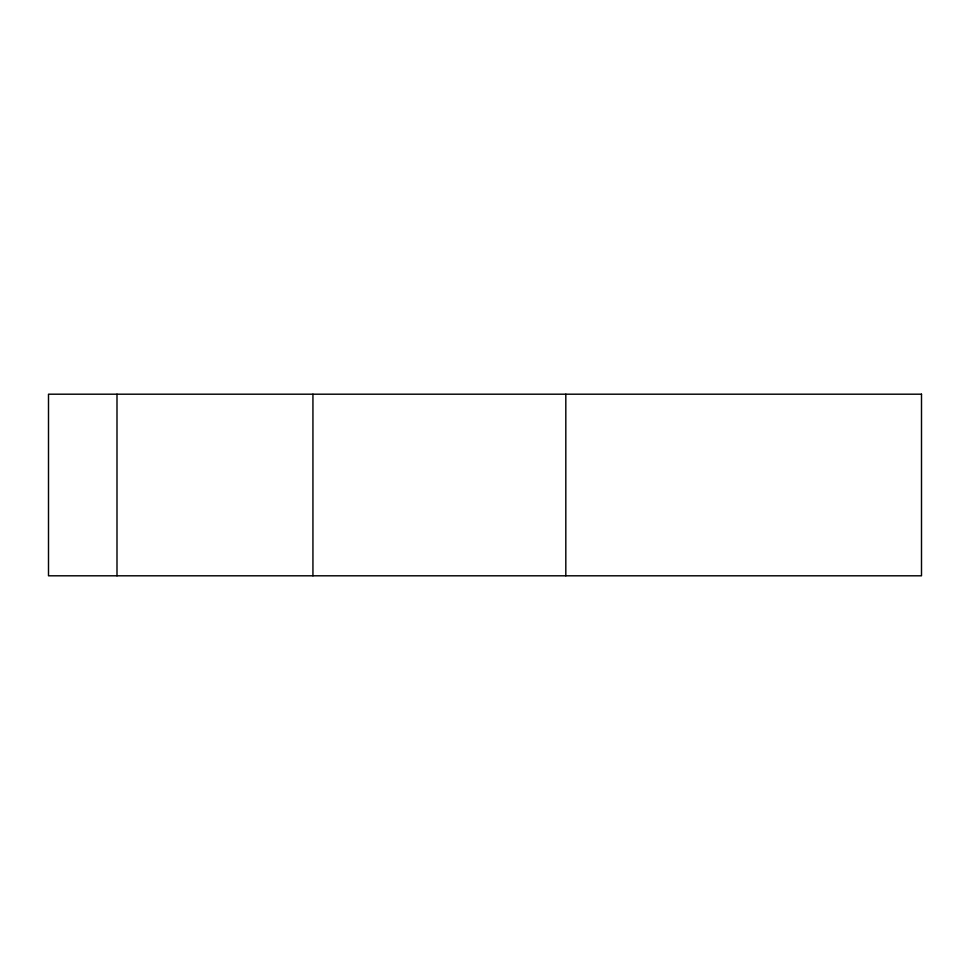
<?xml version="1.0" encoding="UTF-8"?>
<svg xmlns="http://www.w3.org/2000/svg" width="970" height="970" viewBox="0 0 970 970"><rect width="100%" height="100%" fill="white"/><g stroke="black" fill="none" stroke-linecap="round" stroke-linejoin="round"><path stroke-width="1.45" d="M565.813 394.196L565.813 575.804M312.934 394.196L312.934 575.804M116.994 394.196L116.994 575.804M921.5 394.196L48.5 394.196L48.5 575.804L921.5 575.804L921.5 394.196"/></g></svg>
